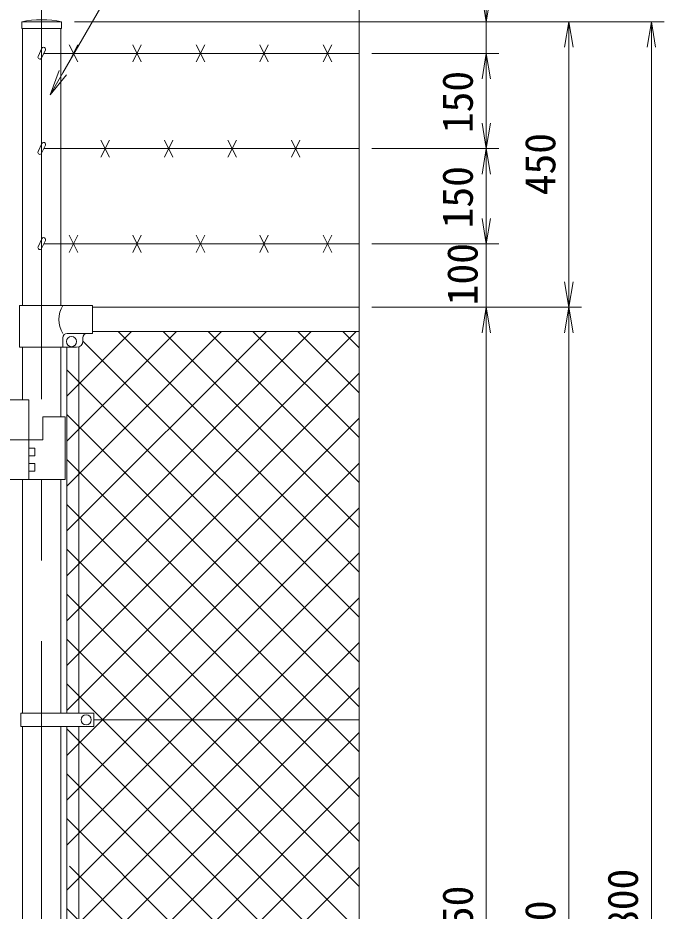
# Model space of a CAD drawing. Units: millimetres, scale not verified. Extents: x -4200 to 4200, y -2970 to 2970.
# Drawn here: x -1582 to -564, y 240 to 1647 of the extents above; entities that cross this region are included whole.
import ezdxf
from ezdxf.enums import TextEntityAlignment as Align

# ---------------------------------------------------------------- set-up
doc = ezdxf.new("R2010")
doc.units = ezdxf.units.MM
doc.header["$LTSCALE"] = 20
doc.linetypes.add('USER1', pattern=[50.8, 31.75, -6.35, 6.35, -6.35])
for name, color, linetype, lineweight in [('0-0_D-STR-TXT', 7, 'Continuous', 9), ('0-4_D-BMK', 2, 'USER1', 13), ('0-5_D-STR1', 1, 'Continuous', 18), ('0-8_D-STR3', 3, 'Continuous', 13), ('0-9_D-STR-DIM', 7, 'Continuous', 9), ('0-A_0', 7, 'Continuous', 9), ('0-B_D-STR2', 7, 'Continuous', 9)]:
    doc.layers.add(name, color=color, linetype=linetype, lineweight=lineweight)
doc.styles.add('ＭＳ ゴシック', font='')
doc.styles.get('ＭＳ ゴシック').set_extended_font_data('MS Gothic')

# ---------------------------------------------------------------- blocks, each defined once
blk = doc.blocks.new('_Open')
at = {"layer": '0-A_0'}
blk.add_line((-20, 3.33), (0, 0), dxfattribs=at)
blk.add_lwpolyline([(-20, -3.33), (0, 0), (-20, 0)], dxfattribs=at)
blk = doc.blocks.new('MLeader9')
at = {"layer": '0-0_D-STR-TXT'}
blk.add_line((-1505.31, 1557.62), (-1531.08, 1526.31), dxfattribs=at)
for points in [[(-1511.08, 1560.95), (-1369.94, 1805.42), (-842.86, 1805.42), (-835.66, 1805.42)], [(-1516.85, 1564.28), (-1531.08, 1526.31), (-1511.08, 1560.95)]]:
    blk.add_lwpolyline(points, dxfattribs=at)

msp = doc.modelspace()

# ---------------------------------------------------------------- linework, layer by layer
at = {"layer": '0-4_D-BMK'}
msp.add_line((-1544.32, 1681.52), (-1544.32, -1188.63), dxfattribs=at)
at = {"layer": '0-5_D-STR1'}
for p, q in [((-1512.87, 1641.37), (-1575.77, 1641.37)), ((-1575.77, 1641.37), (-1575.77, 1630.37)), ((-1512.87, 1630.37), (-1512.87, 1641.37)), ((-1512.87, 1630.37), (-1575.77, 1630.37)), ((-1574.57, 1630.37), (-1574.57, 1194.37)), ((-1514.07, 1630.37), (-1514.07, 1194.37)), ((-1464.32, 1191.37), (-1044.32, 1191.37)), ((-1464.32, 1153.37), (-1044.32, 1153.37)), ((-1574.57, 1128.37), (-1574.57, 1045.87)), ((-1514.07, 1128.37), (-1514.07, 1018.87)), ((-1574.57, 919.87), (-1574.57, 551.87)), ((-1514.07, 919.87), (-1514.07, 551.87)), ((-1574.57, 530.87), (-1574.57, -98.13)), ((-1514.07, 530.87), (-1514.07, -98.13))]:
    msp.add_line(p, q, dxfattribs=at)
msp.add_arc((-1544.32, 1478.02), 166.35, 79.10214, 100.89786, dxfattribs=at)
at = {"layer": '0-8_D-STR3'}
for p, q in [((-1501.03, 1604.78), (-1487.61, 1577.95)), ((-1501.03, 1577.95), (-1487.61, 1604.78)), ((-1401.03, 1604.78), (-1387.61, 1577.95)), ((-1401.03, 1577.95), (-1387.61, 1604.78)), ((-1301.03, 1604.78), (-1287.61, 1577.95)), ((-1301.03, 1577.95), (-1287.61, 1604.78)), ((-1201.03, 1604.78), (-1187.61, 1577.95)), ((-1201.03, 1577.95), (-1187.61, 1604.78)), ((-1101.03, 1604.78), (-1087.61, 1577.95)), ((-1101.03, 1577.95), (-1087.61, 1604.78)), ((-1543.89, 1599.4), (-1549.84, 1586.64)), ((-1538.45, 1596.86), (-1544.4, 1584.1)), ((-1044.32, 1591.37), (-1541.01, 1591.37)), ((-1451.03, 1454.78), (-1437.61, 1427.95)), ((-1451.03, 1427.95), (-1437.61, 1454.78)), ((-1351.03, 1454.78), (-1337.61, 1427.95)), ((-1351.03, 1427.95), (-1337.61, 1454.78)), ((-1251.03, 1454.78), (-1237.61, 1427.95)), ((-1251.03, 1427.95), (-1237.61, 1454.78)), ((-1151.03, 1454.78), (-1137.61, 1427.95)), ((-1151.03, 1427.95), (-1137.61, 1454.78)), ((-1543.89, 1449.4), (-1549.84, 1436.64)), ((-1538.45, 1446.86), (-1544.4, 1434.1)), ((-1044.32, 1441.37), (-1541.01, 1441.37)), ((-1543.89, 1299.4), (-1549.84, 1286.64)), ((-1538.45, 1296.86), (-1544.4, 1284.1)), ((-1501.03, 1304.78), (-1487.61, 1277.95)), ((-1501.03, 1277.95), (-1487.61, 1304.78)), ((-1401.03, 1304.78), (-1387.61, 1277.95)), ((-1401.03, 1277.95), (-1387.61, 1304.78)), ((-1301.03, 1304.78), (-1287.61, 1277.95)), ((-1301.03, 1277.95), (-1287.61, 1304.78)), ((-1201.03, 1304.78), (-1187.61, 1277.95)), ((-1201.03, 1277.95), (-1187.61, 1304.78)), ((-1101.03, 1304.78), (-1087.61, 1277.95)), ((-1101.03, 1277.95), (-1087.61, 1304.78)), ((-1044.32, 1291.37), (-1541.01, 1291.37)), ((-1579.02, 1194.37), (-1464.32, 1194.37)), ((-1579.02, 1128.37), (-1579.02, 1194.37)), ((-1464.32, 1150.37), (-1464.32, 1194.37)), ((-1510.92, 1128.37), (-1510.92, 1143.37)), ((-1503.92, 1150.37), (-1464.32, 1150.37)), ((-1479.32, 1138.37), (-1479.32, 1143.37)), ((-1579.02, 1128.37), (-1489.32, 1128.37)), ((-1504.82, 1128.37), (-1504.82, 551.87)), ((-1485.82, 1129), (-1485.82, 551.87)), ((-1564.57, 1045.87), (-1645.57, 1045.87)), ((-1564.57, 1045.87), (-1564.57, 919.87)), ((-1507.57, 1018.87), (-1542.57, 1018.87)), ((-1542.57, 1018.87), (-1542.57, 982.87)), ((-1507.57, 1018.87), (-1507.57, 919.87)), ((-1542.57, 982.87), (-1620.57, 982.87)), ((-1564.57, 969.37), (-1555.07, 969.37)), ((-1564.57, 957.37), (-1555.07, 957.37)), ((-1555.07, 957.37), (-1555.07, 969.37)), ((-1564.57, 945.37), (-1555.07, 945.37)), ((-1555.07, 933.37), (-1555.07, 945.37)), ((-1564.57, 933.37), (-1555.07, 933.37)), ((-1507.57, 919.87), (-1598.57, 919.87)), ((-1577.12, 530.87), (-1577.12, 551.87)), ((-1462.33, 551.87), (-1577.12, 551.87)), ((-1462.33, 530.87), (-1462.33, 551.87)), ((-1462.33, 541.37), (-1044.32, 541.37)), ((-1462.33, 530.87), (-1577.12, 530.87)), ((-1504.82, 530.87), (-1504.82, -98.13)), ((-1485.82, 530.87), (-1485.82, -98.13))]:
    msp.add_line(p, q, dxfattribs=at)
for centre in [(-1497.32, 1137.37), (-1474.33, 541.37)]:
    msp.add_circle(centre, 8, dxfattribs=at)
for centre, radius, start, end in [((-1541.17, 1598.13), 3, 334.99524, 154.99707), ((-1547.12, 1585.37), 3, 154.99707, 334.99524), ((-1541.17, 1448.13), 3, 334.99524, 154.99707), ((-1547.12, 1435.37), 3, 154.99707, 334.99524), ((-1541.17, 1298.13), 3, 334.99524, 154.99707), ((-1547.12, 1285.37), 3, 154.99707, 334.99524), ((-1476.71, 1172.37), 40.68, 147.25964, 212.74036), ((-1503.92, 1143.37), 7, 90, 180), ((-1472.32, 1143.37), 7, 90, 180), ((-1489.32, 1138.37), 10, 270, 0)]:
    msp.add_arc(centre, radius, start, end, dxfattribs=at)
at = {"layer": '0-9_D-STR-DIM'}
for p, q in [((-1044.32, 1681.52), (-1044.32, 195.59)), ((-1492.87, 1641.37), (-824.32, 1641.37)), ((-1492.87, 1641.37), (-694.32, 1641.37)), ((-1492.87, 1641.37), (-564.32, 1641.37)), ((-844.32, 1591.37), (-844.32, 1641.37)), ((-1024.32, 1591.37), (-824.32, 1591.37)), ((-1024.32, 1591.37), (-824.32, 1591.37)), ((-714.32, 1231.37), (-714.32, 1601.37)), ((-584.32, 1601.37), (-584.32, -1118.63)), ((-844.32, 1481.37), (-844.32, 1551.37)), ((-844.32, 1551.37), (-844.32, 1511.37)), ((-1024.32, 1441.37), (-824.32, 1441.37)), ((-1024.32, 1441.37), (-824.32, 1441.37)), ((-844.32, 1331.37), (-844.32, 1401.37)), ((-844.32, 1331.37), (-844.32, 1371.37)), ((-1024.32, 1291.37), (-824.32, 1291.37)), ((-1004.32, 1291.37), (-824.32, 1291.37)), ((-844.32, 1191.37), (-844.32, 1291.37)), ((-1024.32, 1191.37), (-824.32, 1191.37)), ((-1024.32, 1191.37), (-694.32, 1191.37)), ((-1004.32, 1191.37), (-824.32, 1191.37)), ((-1004.32, 1191.37), (-694.32, 1191.37)), ((-844.32, 1151.37), (-844.32, -718.63)), ((-844.32, 1151.37), (-844.32, 1111.37)), ((-714.32, 1151.37), (-714.32, -768.63))]:
    msp.add_line(p, q, dxfattribs=at)
at = {"layer": '0-B_D-STR2'}
for p, q in [((-1504.82, 1051.19), (-1402.64, 1153.37)), ((-1504.82, 980.48), (-1331.93, 1153.37)), ((-1504.82, 909.77), (-1261.22, 1153.37)), ((-1504.82, 839.06), (-1190.51, 1153.37)), ((-1504.82, 768.35), (-1119.8, 1153.37)), ((-1504.82, 697.64), (-1049.09, 1153.37)), ((-1044.32, 773.91), (-1423.78, 1153.37)), ((-1044.32, 844.62), (-1353.06, 1153.37)), ((-1044.32, 915.34), (-1282.35, 1153.37)), ((-1044.32, 986.05), (-1211.64, 1153.37)), ((-1044.32, 1056.76), (-1140.93, 1153.37)), ((-1044.32, 1127.47), (-1070.22, 1153.37)), ((-1044.32, 703.2), (-1479.32, 1138.2)), ((-1044.32, 632.49), (-1504.82, 1092.99)), ((-1504.82, 626.93), (-1044.32, 1087.43)), ((-1044.32, 561.78), (-1504.82, 1022.28)), ((-1504.82, 556.21), (-1044.32, 1016.71)), ((-1044.32, 491.07), (-1504.82, 951.57)), ((-1504.82, 485.5), (-1044.32, 946)), ((-1044.32, 420.36), (-1504.82, 880.86)), ((-1504.82, 414.79), (-1044.32, 875.29)), ((-1044.32, 349.65), (-1504.82, 810.15)), ((-1504.82, 344.08), (-1044.32, 804.58)), ((-1044.32, 278.94), (-1504.82, 739.44)), ((-1504.82, 273.37), (-1044.32, 733.87)), ((-1044.32, 208.23), (-1504.82, 668.73)), ((-1504.82, 202.66), (-1044.32, 663.16)), ((-1068.09, 161.29), (-1504.82, 598.02)), ((-1504.82, 131.95), (-1044.32, 592.45)), ((-1044.32, 66.81), (-1504.82, 527.31)), ((-1504.82, 61.24), (-1044.32, 521.74)), ((-1504.82, -9.47), (-1044.32, 451.03)), ((-1044.32, -3.9), (-1504.29, 456.07)), ((-1044.32, -74.61), (-1504.82, 385.89)), ((-1504.82, -80.18), (-1044.32, 380.32)), ((-1044.32, -145.32), (-1500.5, 310.85)), ((-1462.33, -108.4), (-1044.32, 309.61)), ((-1044.32, -216.04), (-1504.82, 244.46))]:
    msp.add_line(p, q, dxfattribs=at)

# ---------------------------------------------------------------- block references
at = {"layer": '0-0_D-STR-TXT'}
msp.add_blockref('MLeader9', (0, 0), dxfattribs=at)
at = {"layer": '0-9_D-STR-DIM', "xscale": 2, "yscale": 2}
for p, rotation in [((-844.32, 1641.37), 270), ((-714.32, 1641.37), 90), ((-584.32, 1641.37), 90), ((-844.32, 1591.37), 90), ((-844.32, 1591.37), 90), ((-844.32, 1441.37), 270), ((-844.32, 1441.37), 90), ((-844.32, 1291.37), 270), ((-844.32, 1291.37), 270), ((-714.32, 1191.37), 270), ((-844.32, 1191.37), 90), ((-844.32, 1191.37), 90), ((-714.32, 1191.37), 90)]:
    msp.add_blockref('_Open', p, dxfattribs=dict(at, rotation=rotation))

# ---------------------------------------------------------------- texts
at = {"layer": '0-9_D-STR-DIM', "style": 'ＭＳ ゴシック'}
for s, p in [('150', (-851.07, 1465.72)), ('450', (-721.07, 1367.87)), ('150', (-851.07, 1315.72)), ('100', (-843.56, 1194.53)), ('2800', (-591.07, 176.12)), ('1950', (-851.07, 149.47)), ('2000', (-721.07, 126.12))]:
    msp.add_text(s, height=48.09, rotation=90, dxfattribs=at).set_placement(p, align=Align.BOTTOM_LEFT)

doc.saveas('drawing.dxf')
